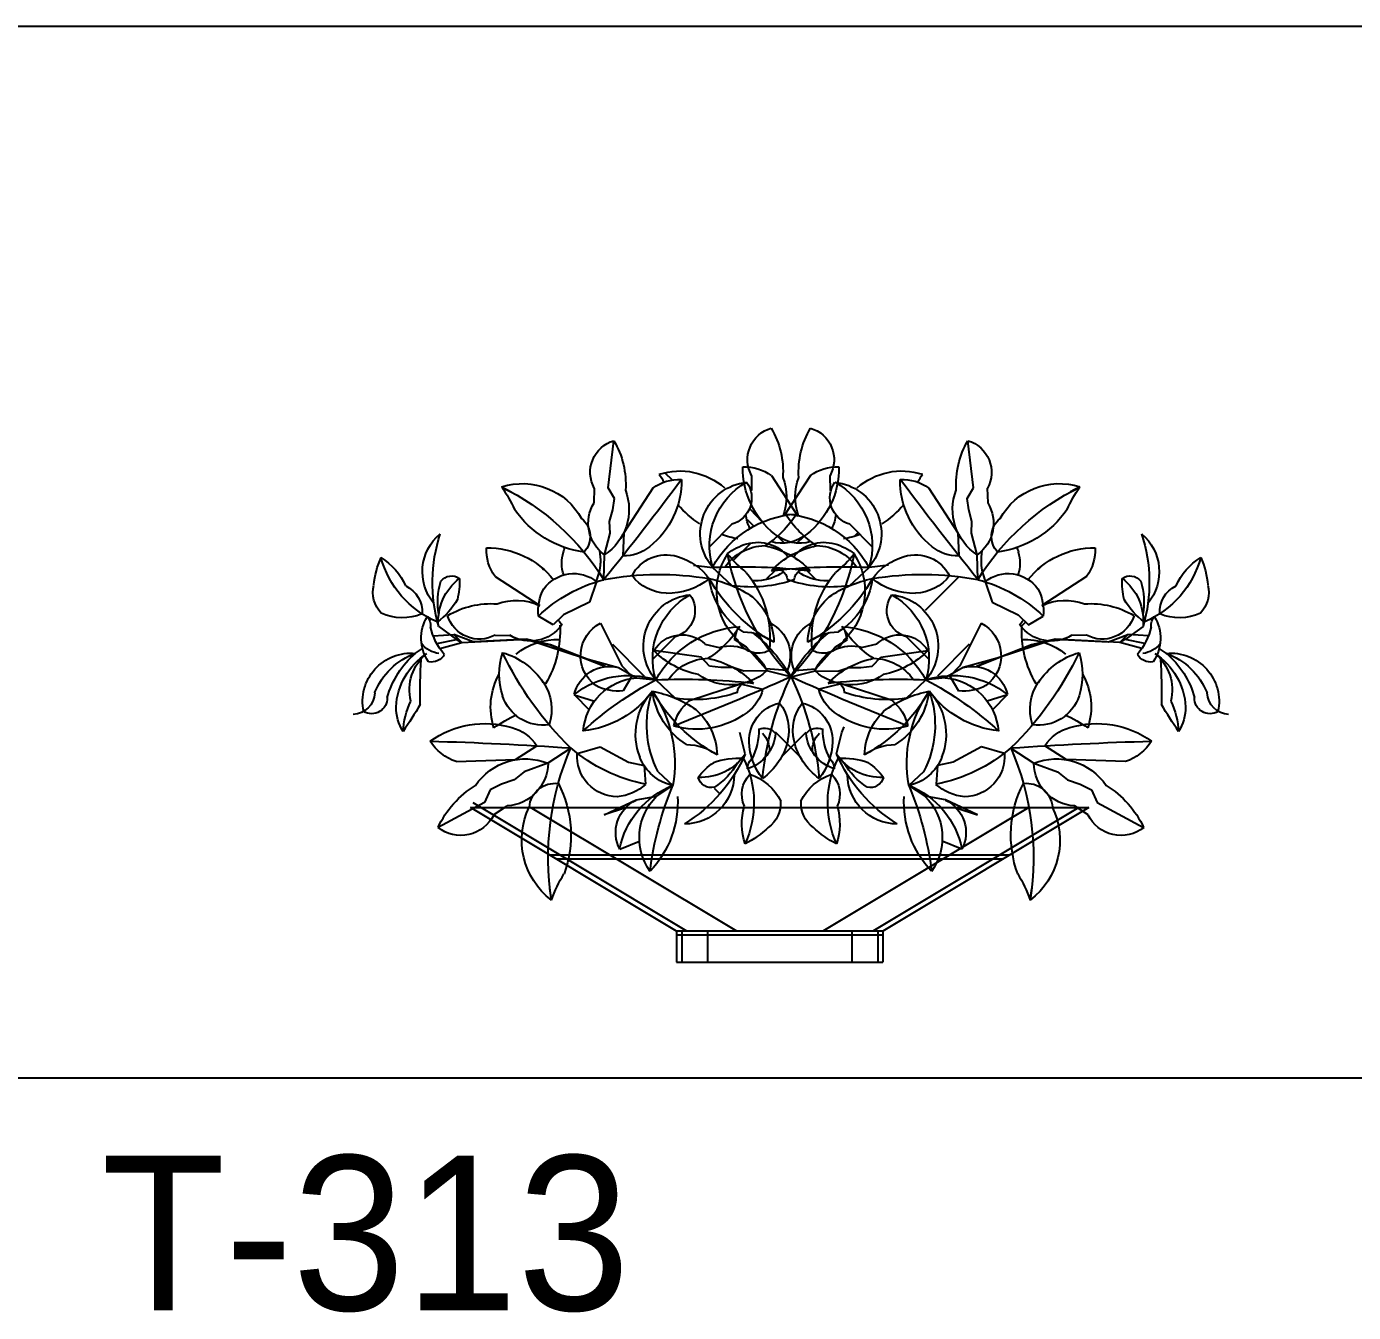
# Model space of a CAD drawing. Header units: millimetres. Extents: x 0 to 25200, y 0 to 17820.
# Drawn here: x 18328 to 19358, y 8992 to 9990 of the extents above; entities that cross this region are included whole.
import ezdxf
from ezdxf.enums import TextEntityAlignment as Align

# ---------------------------------------------------------------- set-up
doc = ezdxf.new("R2010")
doc.units = ezdxf.units.MM
doc.header["$LTSCALE"] = 100
doc.header["$MEASUREMENT"] = 0
for name, color, linetype in [('CO-TREE', 251, 'Continuous'), ('TB-FORM', 7, 'Continuous'), ('TB-TEXT', 4, 'Continuous')]:
    doc.layers.add(name, color=color, linetype=linetype)
doc.styles.add('DH-TEXT', font='')
doc.styles.get('DH-TEXT').set_extended_font_data('HY울릉도L')

# ---------------------------------------------------------------- blocks, each defined once
blk = doc.blocks.new('T-313')
at = {"layer": 'CO-TREE'}
for p, q in [((-133.1, 367.8), (-128.8, 404.4)), ((150.4, 367.8), (146, 404.4)), ((-83.6, 374.1), (-88.6, 379.1)), ((-21.8, 377.4), (-22, 365.9)), ((-6.5, 377.4), (14.1, 345.8)), ((23.8, 377.4), (3.1, 345.8)), ((39, 377.4), (39.2, 365.9)), ((-215.8, 368.6), (-208.5, 364.8)), ((-143.9, 367.6), (-144.2, 356.2)), ((-128.3, 359.6), (-133.1, 367.8)), ((-98.4, 367.7), (-121.1, 332.9)), ((115.6, 367.7), (138.3, 332.9)), ((145.5, 359.6), (150.4, 367.8)), ((161.1, 367.6), (161.4, 356.2)), ((233, 368.6), (225.7, 364.8)), ((-132, 341.8), (-129.6, 350.8)), ((-129.6, 350.8), (-128.3, 359.6)), ((-13.8, 341.9), (-22.8, 351)), ((146.8, 350.8), (145.5, 359.6)), ((149.2, 341.8), (146.8, 350.8)), ((-131.5, 332.8), (-132, 341.8)), ((-25.3, 343.4), (-20.3, 338.4)), ((148.7, 332.8), (149.2, 341.8)), ((-136.1, 315.8), (-131.5, 332.8)), ((-121.1, 332.9), (-121.7, 315.2)), ((-37.1, 339.7), (-54.6, 322.1)), ((3.3, 325.4), (-1.2, 329.9)), ((13.9, 325.4), (18.5, 329.9)), ((54.3, 339.7), (71.8, 322.1)), ((58.1, 330.4), (60.6, 332.9)), ((138.3, 332.9), (138.9, 315.2)), ((153.3, 315.8), (148.7, 332.8)), ((-22.7, 324.8), (-35.8, 311.8)), ((-136.5, 296.7), (-136.1, 315.8)), ((-40.5, 316.4), (-38.7, 308.4)), ((57.7, 316.4), (56, 308.4)), ((153.8, 296.7), (153.3, 315.8)), ((-220.9, 299.2), (-186.1, 276.5)), ((-185, 306.3), (-183, 304.3)), ((-67, 308), (-52.1, 306.2)), ((-36.8, 291.9), (-52.1, 306.2)), ((-3.6, 303.8), (-10.2, 297.2)), ((20.9, 303.8), (27.4, 297.2)), ((54.1, 291.9), (69.3, 306.2)), ((84.3, 308), (69.3, 306.2)), ((202.3, 306.3), (200.3, 304.3)), ((238.1, 299.2), (203.3, 276.5)), ((-142.1, 295.1), (-147.7, 279.3)), ((138.5, 298.2), (112.9, 272.6)), ((159.4, 295.1), (164.9, 279.3)), ((-147.7, 279.3), (-167.8, 269.3)), ((164.9, 279.3), (185, 269.3)), ((-175.9, 261.7), (-187.3, 268.4)), ((-167.8, 269.3), (-175.9, 261.7)), ((185, 269.3), (193.1, 261.7)), ((193.1, 261.7), (204.5, 268.4)), ((-264.7, 260.4), (-250.9, 250.3)), ((-139, 262.9), (-122.5, 229.8)), ((156.3, 262.9), (139.7, 229.8)), ((190.7, 263.6), (188.2, 261.1)), ((282, 260.4), (268.1, 250.3)), ((-268.9, 253.1), (-252.9, 254.1)), ((-266.2, 247.1), (-250.9, 250.3)), ((-263.9, 243.3), (-246.7, 247.9)), ((-238, 248.4), (-252.9, 254.1)), ((-252.9, 254.1), (-246.7, 247.9)), ((-250.9, 250.3), (-246.7, 247.9)), ((-246.7, 247.9), (-196.5, 250.6)), ((-196.5, 250.6), (-238, 248.4)), ((-220.8, 253.7), (-209.4, 253.4)), ((-196.5, 250.6), (-151.6, 235.7)), ((-178, 246.2), (-196.5, 250.6)), ((-196.5, 250.6), (-178, 246.2)), ((-81.2, 252.3), (-98.7, 234.7)), ((-35.2, 250.2), (-33.4, 256.8)), ((-25.8, 244.3), (-35.2, 250.2)), ((43, 244.3), (52.5, 250.2)), ((52.5, 250.2), (50.7, 256.8)), ((98.4, 252.3), (115.9, 234.7)), ((213.8, 250.6), (168.8, 235.7)), ((195.3, 246.2), (213.8, 250.6)), ((213.8, 250.6), (195.3, 246.2)), ((213.8, 250.6), (255.2, 248.4)), ((263.9, 247.9), (213.8, 250.6)), ((238.1, 253.7), (226.6, 253.4)), ((255.2, 248.4), (270.1, 254.1)), ((270.1, 254.1), (263.9, 247.9)), ((268.1, 250.3), (263.9, 247.9)), ((281.1, 243.3), (263.9, 247.9)), ((283.4, 247.1), (268.1, 250.3)), ((286.2, 253.1), (270.1, 254.1)), ((-282.7, 239.5), (-277.3, 243.2)), ((-151.6, 235.7), (-178, 246.2)), ((-178, 246.2), (-135.3, 229.2)), ((-129.8, 246.5), (-105.2, 221.9)), ((-61.1, 236.4), (-97.6, 241.6)), ((-58.2, 246.7), (-47.1, 244)), ((-10.9, 227.5), (-25.8, 244.3)), ((28.1, 227.5), (43, 244.3)), ((75.4, 246.7), (64.3, 244)), ((78.4, 236.4), (114.9, 241.6)), ((147, 246.5), (122.4, 221.9)), ((195.3, 246.2), (152.6, 229.2)), ((168.8, 235.7), (195.3, 246.2)), ((299.9, 239.5), (294.5, 243.2)), ((-151.6, 235.7), (-125.2, 228.6)), ((-135.3, 229.2), (-151.6, 235.7)), ((-125.2, 228.6), (-111.1, 220.6)), ((-122.5, 229.8), (-114.9, 221.7)), ((-54.4, 229.5), (-61.1, 236.4)), ((-45.6, 228.5), (-54.4, 229.5)), ((-36.4, 228.5), (-45.6, 228.5)), ((-27.8, 225.7), (-36.4, 228.5)), ((5.8, 226.2), (-10.9, 227.5)), ((11.5, 226.2), (28.1, 227.5)), ((45, 225.7), (53.6, 228.5)), ((53.6, 228.5), (62.9, 228.5)), ((62.9, 228.5), (71.7, 229.5)), ((71.7, 229.5), (78.4, 236.4)), ((142.4, 228.6), (128.3, 220.6)), ((139.7, 229.8), (132.1, 221.7)), ((168.8, 235.7), (142.4, 228.6)), ((152.6, 229.2), (168.8, 235.7)), ((-183.5, 217.4), (-183, 216.9)), ((-182.5, 216.4), (-182, 215.9)), ((-114.9, 221.7), (-121.6, 210.3)), ((-111.1, 220.6), (-96.1, 218.9)), ((-80.9, 204.5), (-96.1, 218.9)), ((-10.1, 225.8), (-27.8, 225.7)), ((8.5, 221.2), (-10.1, 225.8)), ((8.8, 221.2), (27.4, 225.8)), ((27.4, 225.8), (45, 225.7)), ((98.1, 204.5), (113.4, 218.9)), ((128.3, 220.6), (113.4, 218.9)), ((132.1, 221.7), (138.8, 210.3)), ((199.7, 216.4), (199.3, 215.9)), ((200.8, 217.4), (200.3, 216.9)), ((-159.5, 207.4), (-143.8, 202.4)), ((-158.9, 206.8), (-148.4, 196.3)), ((-70, 202.8), (-30.5, 215.7)), ((-30.5, 215.7), (-13.3, 211.7)), ((47.8, 215.7), (30.5, 211.7)), ((87.2, 202.8), (47.8, 215.7)), ((176.8, 207.4), (161, 202.4)), ((176.1, 206.8), (165.6, 196.3)), ((-26.8, 161.4), (-30.9, 178)), ((15.3, 159.6), (-3.2, 178.2)), ((1.9, 159.6), (20.5, 178.2)), ((44, 161.4), (48.2, 178)), ((48.2, 178), (49.9, 182.5)), ((-205, 157), (-188.6, 167.7)), ((-162.2, 166), (-179.9, 154.2)), ((-157.2, 161.9), (-139.3, 166.9)), ((-139.3, 166.9), (-117.3, 155)), ((156.5, 166.9), (134.6, 155)), ((174.4, 161.9), (156.5, 166.9)), ((179.4, 166), (197.1, 154.2)), ((222.2, 157), (205.8, 167.7)), ((-251.1, 155.5), (-205, 157)), ((-117.3, 155), (-105.2, 152.5)), ((134.6, 155), (122.5, 152.5)), ((268.3, 155.5), (222.2, 157)), ((-198.3, 147.5), (-206.2, 141.4)), ((-179.9, 154.2), (-198.3, 147.5)), ((-105.2, 152.5), (-104.1, 137.9)), ((-94.4, 147.5), (-82.9, 137)), ((111.6, 147.5), (100.2, 137)), ((122.5, 152.5), (121.3, 137.9)), ((197.1, 154.2), (215.5, 147.5)), ((215.5, 147.5), (223.4, 141.4)), ((-215.9, 137.9), (-224.7, 133.5)), ((-206.2, 141.4), (-215.9, 137.9)), ((-104.1, 137.9), (-104.1, 137.9)), ((-95.5, 128.7), (-82.9, 137)), ((-51, 135), (-46.9, 131)), ((112.8, 128.7), (100.2, 137)), ((121.3, 137.9), (121.3, 137.9)), ((223.4, 141.4), (233.1, 137.9)), ((233.1, 137.9), (241.9, 133.5)), ((-229.1, 123.8), (-265.2, 104.4)), ((-224.7, 133.5), (-229.1, 123.8)), ((-136.2, 114.2), (-111.4, 125.7)), ((-111.4, 125.7), (-95.5, 128.7)), ((128.6, 125.7), (112.8, 128.7)), ((153.4, 114.2), (128.6, 125.7)), ((241.9, 133.5), (246.3, 123.8)), ((246.3, 123.8), (282.4, 104.4)), ((-80, 24), (-240, 120)), ((-240, 120), (240, 120)), ((-72.2, 24), (-237.9, 123.4)), ((-222.1, 114.1), (-211.5, 121.1)), ((-33.4, 24), (-193.4, 120)), ((-119.6, 119.7), (-136.2, 114.2)), ((193.4, 120), (33.4, 24)), ((232.2, 120), (72.2, 24)), ((240, 120), (80, 24)), ((136.9, 119.7), (153.4, 114.2)), ((239.3, 114.1), (228.7, 121.1)), ((-124.1, 87.5), (-108.9, 93.8)), ((141.4, 87.5), (126.1, 93.8)), ((-178.7, 83.2), (178.7, 83.2)), ((-173.3, 80), (173.3, 80)), ((-177.2, 48), (-178.4, 57.1)), ((194.4, 48), (195.6, 57.1)), ((-80, 24), (-80, 0)), ((80, 24), (-80, 24)), ((80, 20.8), (-80, 20.8)), ((-76, 24), (-76, 0)), ((-56, 24), (-56, 0)), ((56, 24), (56, 0)), ((76, 24), (76, 0)), ((80, 24), (80, 0)), ((-80, 0), (80, 0))]:
    blk.add_line(p, q, dxfattribs=at)
at = {"layer": 'CO-TREE', "extrusion": (0, 0, -1)}
for centre, major_axis, start_param, end_param in [((0.6, 389.7), (-18.1, 18.1), 4.994836, 6.78081), ((-64.2, 380.4), (47.2, 47.2), 0.254923, 0.852646), ((81.4, 380.4), (-47.2, 47.2), 5.43054, 6.028263), ((16.6, 389.7), (18.1, 18.1), -0.497625, 1.28835), ((-121.5, 379.9), (18.1, 18.1), 3.424039, 5.210014), ((-186.3, 370.7), (-47.2, 47.2), 1.825719, 2.423442), ((203.6, 370.7), (47.2, 47.2), 3.859743, 4.457466), ((138.8, 379.9), (-18.1, 18.1), 1.073172, 2.859146), ((-77.5, 328.5), (37.1, 37.1), -1.097828, -0.064333), ((36.8, 383.4), (46.3, 46.3), 3.023434, 3.939103), ((-27.2, 349.4), (-24.6, 24.6), 0.742236, 1.420323), ((-19.5, 383.4), (-46.3, 46.3), 2.344082, 3.259751), ((44.4, 349.4), (24.6, 24.6), -1.420323, -0.742236), ((94.7, 328.5), (-37.1, 37.1), 0.064333, 1.097828), ((-199.7, 318.7), (-37.1, 37.1), 0.472969, 1.852091), ((-1942.9, 1758.6), (2323.5, 40.2), 0.655329, 0.69767), ((-141.7, 373.6), (46.3, 46.3), 0.773286, 1.688955), ((-77.8, 339.7), (24.6, 24.6), -1.420323, -0.742236), ((-174.4, 321.1), (70, 70), 0.169367, 0.24185), ((-21.6, 332.3), (-40.1, 0), -0.708896, 1.469076), ((1.9, 323), (39.9, 39.9), 3.626201, 4.988795), ((-43, 360), (15, 15), 0.1701, 2.076453), ((-36.8, 360.8), (29.7, 29.7), 0.417361, 1.141864), ((54, 360.8), (29.7, 29.7), 3.570525, 4.295028), ((60.2, 360), (-15, 15), 4.206732, 6.113086), ((38.8, 332.3), (40.1, 0), -1.469289, 0.708683), ((15.4, 323), (-39.9, 39.9), 1.29439, 2.656985), ((158.9, 373.6), (-46.3, 46.3), 4.59423, 5.5099), ((95, 339.7), (24.6, 24.6), -0.82856, -0.150474), ((1960.2, 1758.6), (2323.8, 9.7), 2.465365, 2.507706), ((191.7, 321.1), (70, 70), 4.470539, 4.543022), ((216.9, 318.7), (37.1, 37.1), 4.431094, 5.810217), ((-301.5, 194.5), (194, 0), -1.113018, -0.554129), ((-296.6, 311.4), (-70, 70), 1.740163, 1.944576), ((-159, 351.1), (29.7, 29.7), 0.417361, 1.78069), ((176.2, 351.1), (-29.7, 29.7), 4.502496, 5.865825), ((318.7, 194.5), (194, 0.1), 3.696415, 4.255305), ((313.8, 311.4), (-70, 70), 5.909406, 6.113819), ((-141, 396.5), (56, 56), 2.493657, 3.315427), ((-118.3, 340.4), (-21.4, 21.4), 4.553459, 6.047739), ((-18.8, 406.3), (-56, 56), 4.503857, 4.790423), ((36, 406.3), (56, 56), 1.492763, 1.779328), ((135.6, 340.4), (-21.4, 21.4), 1.806243, 3.300522), ((158.2, 396.5), (56, 56), 1.396962, 2.218732), ((-165.1, 330.1), (12.7, 12.7), -0.102119, 1.525034), ((17.7, 268.3), (79.4, 0), 3.639355, 4.65394), ((3.8, 350.1), (-21.4, 21.4), 5.034594, 5.393444), ((-55.4, 391.5), (57.5, 57.5), 1.354899, 1.786694), ((72.7, 391.5), (-57.5, 57.5), 4.496492, 4.928286), ((-0.5, 268.3), (-79.4, 0), 1.629327, 2.643912), ((13.4, 350.1), (-21.4, 21.4), 2.460537, 2.819387), ((182.3, 330.1), (-12.7, 12.7), 4.758152, 6.385305), ((-238.7, 302.7), (-27.3, 27.3), 4.812396, 6.369007), ((-149.2, 294.3), (85.1, 85.1), 3.641158, 4.246714), ((-18.8, 406.3), (56, 56), 2.528877, 2.695696), ((1.5, 355.5), (21.6, 21.6), 1.663543, 2.636599), ((15.7, 355.5), (-21.6, 21.6), 3.646586, 4.619642), ((36, 406.3), (-56, 56), 3.587489, 3.754308), ((255.9, 302.7), (-27.3, 27.3), 1.484975, 3.041585), ((166.5, 294.3), (-85.1, 85.1), 2.036471, 2.642027), ((-192.9, 319.8), (24.6, 24.6), 3.292057, 3.970146), ((-226.9, 255.9), (46.3, 46.3), -0.797515, 0.118159), ((-121.6, 304.2), (34.2, 34.2), 4.221286, 4.294993), ((-120.7, 345.7), (21.6, 21.6), 1.663543, 2.388256), ((-10.3, 283.5), (-28, 28), 6.122123, 7.035997), ((-11.5, 278.2), (-34.2, 34.2), 0.136712, 0.491101), ((-16.9, 295.8), (21.1, 21.1), -1.079469, 0.122644), ((-24.5, 257.7), (47.1, 47.1), -0.58938, 0.024278), ((41.8, 257.7), (-47.1, 47.1), 6.258908, 6.872566), ((34.1, 295.8), (-21.1, 21.1), 6.160541, 7.362654), ((27.5, 283.5), (28, 28), -0.752812, 0.161062), ((28.7, 278.2), (34.2, 34.2), -0.491101, -0.136712), ((137.9, 345.7), (-21.6, 21.6), 3.894929, 4.619642), ((138.9, 304.2), (-34.2, 34.2), 1.988192, 2.061899), ((244.1, 255.9), (46.3, 46.3), 4.59423, 5.509904), ((210.1, 319.8), (24.6, 24.6), 0.742243, 1.420331), ((-243.7, 285.3), (50.7, 50.7), 4.027763, 4.337508), ((-335.1, 272.3), (-34.5, 34.5), 1.336399, 1.946129), ((-235.7, 334.1), (-54.1, 54.1), 4.333687, 5.231118), ((-139.3, 309.5), (-21.1, 21.1), 5.185234, 5.791854), ((-174, 310.5), (-24.5, 24.5), 2.384434, 2.807781), ((-189.7, 311), (-35.7, 35.7), 2.194664, 2.38508), ((-88.1, 286.1), (-21.1, 21.1), 5.971204, 7.362654), ((-93.4, 268.4), (-34.2, 34.2), 1.079696, 1.712831), ((3.5, 287.9), (37.1, 37.1), 3.122097, 4.501222), ((35.7, 379.7), (-70, 70), 4.600409, 4.804822), ((149.8, 354.2), (-194, 0.1), -0.755108, -0.196219), ((-132.6, 354.2), (194, 0), 0.195867, 0.754756), ((-18.4, 379.7), (70, 70), 1.478364, 1.682777), ((13.7, 287.9), (-37.1, 37.1), 1.781964, 3.161088), ((110.6, 268.4), (-34.2, 34.2), 6.14115, 6.774286), ((105.3, 286.1), (-21.1, 21.1), 0.491328, 1.882777), ((207, 311), (35.7, 35.7), 3.898106, 4.088521), ((191.2, 310.5), (24.5, 24.5), 3.475404, 3.898751), ((156.5, 309.5), (21.1, 21.1), 0.491331, 1.097952), ((252.9, 334.1), (54.1, 54.1), 1.052067, 1.949498), ((352.3, 272.3), (-34.5, 34.5), 5.907852, 6.517583), ((261, 285.3), (50.7, 50.7), 0.374881, 0.684626), ((-254.6, 289), (-7.49, 7.49), 6.148921, 7.690462), ((-160, 273.1), (20, 20), 4.548468, 6.180787), ((-93.5, 68.9), (231.8, 0), 4.525667, 4.880417), ((-87.1, 320.8), (24.5, 24.5), 2.384434, 3.274796), ((-30.9, -174.7), (-481.4, 0), 1.526779, 1.684349), ((-86.8, 251.4), (56, 56), 0.087959, 0.909739), ((-17.9, 330.5), (24.5, 24.5), 1.712465, 2.327955), ((48.2, -174.7), (481.4, 0), 4.598835, 4.756405), ((-2.3, 296.5), (5.81, 5.81), -1.309276, 0.776771), ((19.5, 296.5), (5.81, 5.81), 3.935618, 6.021665), ((35.1, 330.5), (-24.5, 24.5), 3.95523, 4.570721), ((104, 251.4), (56, 56), 3.80265, 4.62443), ((110.7, 68.9), (-231.8, 0), 1.402728, 1.757478), ((104.3, 320.8), (-24.5, 24.5), 3.008389, 3.898751), ((177.3, 273.1), (-20, 20), 0.102398, 1.734718), ((271.8, 289), (7.49, 7.49), -1.407276, 0.134265), ((-292.6, 286.8), (-16.4, 16.4), 4.728114, 5.746256), ((-299.9, 271.6), (-15.8, 15.8), 1.231766, 2.42599), ((-223, 264.3), (-29.7, 29.7), 5.404632, 6.41645), ((-210.3, 279.3), (-39, 39), 5.320776, 5.794573), ((-300.9, 294.8), (37.1, 37.1), 0.732707, 1.04629), ((-151.7, 272.3), (-25.3, 25.3), 5.38747, 6.000822), ((-108.5, 186.7), (80.2, 80.2), -1.552922, -1.03483), ((-86.6, 336.5), (-35.7, 35.7), 3.242647, 3.955876), ((57.7, 361.7), (-91.6, 91.6), 4.428372, 4.978709), ((-72, 209.6), (-63.3, 63.3), 0.979583, 1.388252), ((2.3, 304.7), (-40.6, 40.6), 4.488463, 5.370896), ((-22.3, 393.2), (72.3, 72.3), 2.021563, 2.49884), ((-18.3, 346.2), (35.7, 35.7), 2.327327, 2.403894), ((39.5, 393.2), (-72.3, 72.3), 3.784345, 4.261623), ((-40.5, 361.7), (-91.6, 91.6), 2.875273, 3.42561), ((35.6, 346.2), (-35.7, 35.7), 3.879291, 3.955859), ((89.2, 209.6), (63.3, 63.3), -1.388252, -0.979583), ((14.9, 304.7), (-40.6, 40.6), 2.483085, 3.365518), ((103.8, 336.5), (-35.7, 35.7), 3.898106, 4.611334), ((125.7, 186.7), (-80.2, 80.2), 1.03483, 1.552922), ((168.9, 272.3), (-25.3, 25.3), 1.853159, 2.466512), ((318.1, 294.8), (-37.1, 37.1), 5.236895, 5.550479), ((240.2, 264.3), (29.7, 29.7), -0.133265, 0.878553), ((227.5, 279.3), (-39, 39), 2.059408, 2.533206), ((317.2, 271.6), (15.8, 15.8), 3.857195, 5.051419), ((309.8, 286.8), (16.4, 16.4), 0.53693, 1.555071), ((-297.4, 308), (38.4, 38.4), 1.300619, 1.738872), ((-223.9, 211.3), (47.2, 47.2), -1.315865, -0.718151), ((-204.3, 238.6), (-29.7, 29.7), 0.417359, 1.232534), ((-65.7, 245), (-40.1, 0), -0.708682, 1.46929), ((-42.2, 235.6), (39.9, 39.9), 3.626201, 4.988795), ((-87, 272.7), (15, 15), 0.1701, 2.076453), ((-53.1, 246.6), (34.4, 34.4), -0.070808, 0.754698), ((70.3, 246.6), (34.4, 34.4), 3.957691, 4.783197), ((104.3, 272.7), (-15, 15), 4.206732, 6.113086), ((82.9, 245), (40.1, 0), -1.46934, 0.708632), ((59.4, 235.6), (-39.9, 39.9), 1.29439, 2.656985), ((221.5, 238.6), (-29.7, 29.7), 0.338262, 1.153437), ((241.1, 211.3), (-47.2, 47.2), 0.718151, 1.315865), ((314.6, 308), (-38.4, 38.4), 4.544314, 4.982566), ((-292.9, 307.8), (-28.8, 28.8), 3.54417, 4.342362), ((-246.5, 251.2), (22.5, 22.5), 3.312757, 4.486074), ((-283.4, 260.8), (8.73, 8.73), 0.144618, 0.837706), ((-233.2, 276.1), (-18.1, 18.1), 3.424039, 5.210017), ((250.4, 276.1), (18.1, 18.1), 1.073168, 2.859146), ((300.6, 260.8), (-8.73, 8.73), 5.44548, 6.138567), ((263.7, 251.2), (-22.5, 22.5), 1.797111, 2.970428), ((310.1, 307.8), (-28.8, 28.8), 3.51162, 4.309811), ((-222.4, 271.1), (-35.3, 35.3), 4.791801, 5.276479), ((-193.6, 279.3), (21.4, 21.4), 1.411867, 2.906148), ((-249.7, 256.6), (56, 56), 0.725132, 1.325473), ((-204.3, 238.6), (-29.7, 29.7), 1.674975, 1.78069), ((-126.3, 237.6), (-20, 20), 4.548468, 6.602802), ((-26.3, 180.9), (-79.4, 0), 0.497387, 1.511973), ((-99.5, 304.1), (57.5, 57.5), 1.354899, 1.786694), ((-20.1, 237.8), (-20, 20), 1.249446, 2.777395), ((37.3, 237.8), (20, 20), 3.505791, 5.033739), ((116.7, 304.1), (-57.5, 57.5), 4.496492, 4.928286), ((43.6, 180.9), (79.4, 0), -1.511969, -0.497383), ((143.5, 237.6), (20, 20), -0.319617, 1.734718), ((221.5, 238.6), (-29.7, 29.7), 6.073292, 6.179007), ((210.8, 279.3), (21.4, 21.4), 1.806241, 3.300522), ((267, 256.6), (56, 56), 3.386916, 3.987257), ((239.6, 271.1), (35.3, 35.3), 1.006706, 1.491384), ((-262.3, 259.1), (-14, 14), 4.037191, 4.850532), ((-171.9, 197.9), (37.1, 37.1), -1.457198, -0.762499), ((-75.8, 228.3), (18.1, 18.1), 4.47656, 6.262538), ((-38.4, 215), (21.4, 21.4), -1.073552, 0.420724), ((-16.5, 257.5), (-12.7, 12.7), 3.449155, 5.076308), ((-28, 217.3), (27.4, 27.4), -0.792664, -0.134635), ((-90.2, 165.7), (-80.2, 80.2), 1.439164, 1.84497), ((107.4, 165.7), (80.2, 80.2), 4.438215, 4.844022), ((45.2, 217.3), (-27.4, 27.4), 0.134635, 0.792664), ((33.7, 257.5), (-12.7, 12.7), 2.777674, 4.404827), ((55.7, 215), (-21.4, 21.4), 5.862461, 7.356737), ((93.1, 228.3), (-18.1, 18.1), 0.020647, 1.806625), ((189.2, 197.9), (37.1, 37.1), -0.808297, -0.113598), ((279.6, 259.1), (14, 14), 1.432654, 2.245994), ((-286.4, 202.3), (26.4, 26.4), 3.715195, 5.597288), ((-264, 188.6), (38.4, 38.4), 4.306994, 5.14595), ((-237.4, 186.3), (49.4, 49.4), 4.200679, 4.793383), ((-244.6, 194.9), (37.7, 37.7), 3.98574, 4.916476), ((-251.2, 211.2), (25.6, 25.6), 3.680166, 4.823268), ((-270.5, 244.3), (8.22, 8.22), 1.289554, 2.527795), ((-163.9, 223.3), (38, 38), 3.610423, 4.24356), ((17.7, 350.4), (257.6, 0.2), 2.344693, 2.699448), ((-230.3, 186.1), (-39.6, 39.6), 1.060986, 1.774197), ((-50.1, 288.5), (-47.2, 47.2), 4.121543, 4.719266), ((67.4, 288.5), (47.2, 47.2), 1.56392, 2.161643), ((-0.5, 350.4), (-257.6, 0.2), 3.583521, 3.938277), ((247.5, 186.1), (39.6, 39.6), 4.508988, 5.2222), ((181.2, 223.3), (-38, 38), 2.039625, 2.672762), ((287.8, 244.3), (-8.22, 8.22), 3.75539, 4.993631), ((261.8, 194.9), (-37.7, 37.7), 1.36671, 2.297445), ((268.4, 211.2), (25.6, 25.6), -0.110879, 1.032223), ((303.6, 202.3), (-26.4, 26.4), 0.685897, 2.56799), ((254.7, 186.3), (-49.4, 49.4), 1.489803, 2.082506), ((281.2, 188.6), (-38.4, 38.4), 1.137236, 1.976191), ((281.9, 205.6), (396.7, 396.7), 3.916582, 3.979061), ((-132.1, 201.4), (19.8, 19.8), 4.144717, 5.747544), ((-54.3, 196.1), (28, 28), 4.551327, 5.465201), ((-68.6, 170.3), (47.1, 47.1), -0.58938, 0.024278), ((85.8, 170.3), (-47.1, 47.1), 6.258908, 6.872566), ((71.6, 196.1), (28, 28), -0.752812, 0.161062), ((149.4, 201.4), (-19.8, 19.8), 0.535642, 2.138468), ((-264.7, 205.6), (-396.7, 396.7), 2.304124, 2.366604), ((-171.9, 197.9), (-37.1, 37.1), 5.185356, 6.008163), ((-215.7, 195.7), (-27.3, 27.3), 1.773569, 2.663931), ((-117.3, 155), (-47.6, 47.6), 0.107364, 1.106172), ((-107.4, 175.5), (32, 32), 4.008944, 5.415835), ((22.9, -10.3), (-182.6, 182.6), 0.038779, 0.306377), ((-75, -262), (-481.4, 0), 1.526779, 1.68435), ((-936.1, 2344.4), (-2323.8, 21.1), 4.284716, 4.327058), ((-38.3, 257), (29.7, 29.7), 1.622702, 2.986031), ((-24.5, 209.1), (5.81, 5.81), 3.935618, 6.021665), ((217.4, 120.7), (231.8, 0.1), 3.235798, 3.590554), ((-200.1, 120.7), (-231.8, 0), 2.692921, 3.047677), ((953.3, 2344.4), (2323.8, 15.4), 1.953645, 1.995987), ((55.5, 257), (-29.7, 29.7), 3.297154, 4.660483), ((92.2, -262), (-340.4, 340.4), 0.671742, 0.829313), ((41.8, 209.1), (-5.81, 5.81), 0.26152, 2.347567), ((134.6, 155), (47.6, 47.6), -1.106172, -0.107364), ((-5.6, -10.3), (182.6, 182.6), -0.306377, -0.038779), ((124.6, 175.5), (32, 32), -0.703446, 0.703444), ((232.9, 195.7), (-27.3, 27.3), 5.190051, 6.080413), ((189.2, 197.9), (37.1, 37.1), 0.275022, 1.09783), ((-332, 209.7), (12.5, 12.5), 0.838735, 2.302857), ((-183.5, 216.9), (-23.5, 23.5), 3.789546, 5.180992), ((-161.2, 256.7), (-55.1, 55.1), 2.997498, 3.814661), ((-125.5, 245.9), (25.3, 25.3), 2.245872, 2.859233), ((-63.2, 176.9), (34.4, 34.4), 3.551099, 4.677735), ((-23.6, 183.9), (-56.3, 56.3), 5.022586, 5.832372), ((13.6, 274.3), (-91.6, 91.6), 4.428372, 4.978709), ((-179.9, 154.2), (98.5, 0), -0.60308, 0.176035), ((-116, 122.3), (63.3, 63.3), -0.591213, -0.182544), ((-41.8, 217.3), (40.6, 40.6), 2.917667, 3.8001), ((-66.3, 305.8), (72.3, 72.3), 2.021563, 2.49884), ((-43, 218.6), (21.6, 21.6), 1.015136, 1.739849), ((60.2, 218.6), (-21.6, 21.6), 4.543336, 5.268049), ((83.6, 305.8), (-72.3, 72.3), 3.784345, 4.261623), ((3.6, 274.3), (91.6, 91.6), 1.304477, 1.854814), ((133.3, 122.3), (-63.3, 63.3), 0.182544, 0.591213), ((59, 217.3), (40.6, 40.6), 0.912289, 1.794722), ((197.1, 154.2), (98.5, 0), 2.965684, 3.744799), ((40.9, 183.9), (56.3, 56.3), 0.450813, 1.260599), ((80.4, 176.9), (-34.4, 34.4), 1.60545, 2.732086), ((178.5, 256.7), (-55.1, 55.1), 4.03932, 4.856483), ((142.8, 245.9), (-25.3, 25.3), 3.423952, 4.037313), ((200.7, 216.9), (23.5, 23.5), 1.102193, 2.493639), ((349.3, 209.7), (-12.5, 12.5), 3.980328, 5.44445), ((-316.6, 204.6), (8.45, 8.45), 0.739601, 2.911506), ((-260.9, 198.1), (-26.1, 26.1), 4.94649, 5.496016), ((-232.4, 176.1), (42.4, 42.4), 3.971177, 4.379159), ((-596.9, 385.8), (-260.4, 260.4), 2.885797, 2.953254), ((-48.3, 175.6), (-24.6, 24.6), 5.716425, 6.39452), ((-97.2, 159.3), (-34.4, 34.4), 1.499988, 2.325494), ((6.1, 171.7), (21.1, 21.1), 3.89472, 5.286166), ((-27.6, 179.7), (24.5, 24.5), 0.128601, 1.018958), ((44.9, 179.7), (-24.5, 24.5), 5.264227, 6.154584), ((11.1, 171.7), (-21.1, 21.1), 0.997019, 2.388466), ((114.4, 159.3), (34.4, 34.4), 3.957691, 4.783197), ((65.5, 175.6), (-24.6, 24.6), 1.459462, 2.137557), ((614.1, 385.8), (-260.4, 260.4), 4.900727, 4.968184), ((249.6, 176.1), (-42.4, 42.4), 1.904027, 2.312008), ((278.1, 198.1), (26.1, 26.1), 0.78717, 1.336695), ((333.8, 204.6), (-8.45, 8.45), 3.371679, 5.543585), ((-228.9, 112.3), (51.4, 51.4), -1.408381, -0.492706), ((-164.6, 101), (70, 70), -1.40143, -1.197017), ((-64.5, 246.1), (-46.3, 46.3), 3.285233, 4.200903), ((81.8, 246.1), (46.3, 46.3), 2.082283, 2.997952), ((181.8, 101), (70, 70), -0.37378, -0.169367), ((246.2, 112.3), (-51.4, 51.4), 0.492706, 1.408381), ((-216.9, 149.2), (24, 24), -0.518118, 0.206595), ((-34.9, 180.1), (22.5, 22.5), 0.869296, 2.042611), ((-66.1, 180.4), (-35.3, 35.3), 2.348341, 2.833018), ((-12.1, 169.9), (-8.22, 8.22), 0.416895, 1.655131), ((-27.8, 163.9), (-14, 14), 1.59373, 2.407071), ((29.3, 169.9), (8.22, 8.22), 4.628055, 5.866291), ((52.2, 180.1), (-22.5, 22.5), 4.240574, 5.413889), ((45.1, 163.9), (-14, 14), 5.446911, 6.260252), ((83.4, 180.4), (-35.3, 35.3), 5.020963, 5.505641), ((234.1, 149.2), (-24, 24), 6.076591, 6.801304), ((-238.8, 192.1), (-27.3, 27.3), 4.251989, 4.930084), ((-341.5, -2409.8), (-2582.1, 4.5), 1.596209, 1.638551), ((35.9, 81), (-215.6, 0), -0.15327, 0.405625), ((-80, 261.6), (89.1, 89.1), 2.5486, 3.066701), ((-72.1, 129.9), (27.4, 27.4), -0.792664, -0.134635), ((24.6, 172.3), (-34.2, 34.2), 4.832153, 5.465289), ((-42.9, 183.3), (35.7, 35.7), 1.018312, 1.731541), ((60.2, 183.3), (35.7, 35.7), 2.980848, 3.694077), ((-7.4, 172.3), (34.2, 34.2), 0.817896, 1.451032), ((89.3, 129.9), (-27.4, 27.4), 0.134635, 0.792664), ((97.2, 261.6), (-89.1, 89.1), 3.216485, 3.734586), ((358.8, -2409.8), (2582.1, 1.4), 4.643431, 4.685773), ((-18.7, 81), (215.6, 0), -0.405571, 0.153323), ((256, 192.1), (27.3, 27.3), 1.353101, 2.031197), ((-197.4, 110.9), (33, 33), 4.518883, 5.882213), ((-125.7, 159.7), (-22.3, 22.3), 3.937602, 5.569922), ((-75.6, 171.4), (24.9, 24.9), 2.567659, 3.567645), ((-137.1, 209.6), (-85.1, 85.1), 2.768494, 3.374053), ((-61.3, 185.2), (29.7, 29.7), 1.390382, 2.402184), ((-21.3, 111.7), (37.1, 37.1), 4.572438, 4.886007), ((-32.5, 103.9), (-38.4, 38.4), 0.427949, 0.866207), ((-96.5, 123.6), (54.1, 54.1), 0.31943, 1.216861), ((-12.8, 149.1), (8.73, 8.73), 3.984348, 4.677427), ((113.7, 123.6), (-54.1, 54.1), 5.066324, 5.963755), ((30, 149.1), (-8.73, 8.73), 1.605759, 2.298838), ((154.4, 209.6), (85.1, 85.1), 2.909132, 3.514692), ((78.5, 185.2), (-29.7, 29.7), 3.881001, 4.892804), ((49.7, 103.9), (38.4, 38.4), -0.866207, -0.427949), ((38.5, 111.7), (-37.1, 37.1), 1.397178, 1.710747), ((92.8, 171.4), (-24.9, 24.9), 2.71554, 3.715527), ((143, 159.7), (22.3, 22.3), 0.713264, 2.345583), ((214.6, 110.9), (-33, 33), 0.400972, 1.764303), ((-213.5, 154.7), (23.8, 23.8), 0.801001, 2.295282), ((-73.9, 145.7), (27.3, 27.3), 0.798139, 2.354746), ((-80.7, 181.9), (39, 39), 1.306519, 1.780323), ((-7.1, 130.1), (-15.8, 15.8), 5.07149, 6.265716), ((-35.8, 106.9), (28.8, 28.8), -0.470087, 0.328104), ((53, 106.9), (-28.8, 28.8), 5.955081, 6.753272), ((24.3, 130.1), (15.8, 15.8), 0.017469, 1.211695), ((97.9, 181.9), (-39, 39), 4.502862, 4.976667), ((91.2, 145.7), (-27.3, 27.3), 3.928439, 5.485046), ((230.8, 154.7), (23.8, 23.8), 2.417106, 3.911388), ((-197.8, 73.5), (-52.4, 52.4), 5.927252, 6.524959), ((-174.4, 118.7), (14.1, 14.1), 3.999412, 5.626558), ((-250.2, 98.4), (62.3, 62.3), 0.311995, 1.133766), ((-130.4, 167.8), (-28.2, 28.2), 3.205803, 3.819164), ((-58.2, 74.5), (-47.6, 47.6), 5.692418, 6.691224), ((155.5, 37.9), (182.6, 182.6), 4.053037, 4.320634), ((-53, 145.9), (7.49, 7.49), 2.13466, 3.676204), ((70.2, 145.9), (-7.49, 7.49), 2.606981, 4.148525), ((75.4, 74.5), (47.6, 47.6), -0.408039, 0.590768), ((-138.3, 37.9), (-182.6, 182.6), 1.962551, 2.230149), ((147.6, 167.8), (28.2, 28.2), 2.464021, 3.077382), ((267.5, 98.4), (-62.3, 62.3), 5.149419, 5.97119), ((191.7, 118.7), (-14.1, 14.1), 0.656628, 2.283774), ((215, 73.5), (-52.4, 52.4), 1.329023, 1.92673), ((-99.3, 100.4), (-19.8, 19.8), 5.017385, 6.620212), ((-63.7, 96.5), (32, 32), 3.31082, 4.717704), ((-157.1, 124.1), (-55.1, 55.1), 2.299367, 3.11653), ((-22.5, 123.2), (-16.4, 16.4), 2.284653, 3.302791), ((39.7, 123.2), (16.4, 16.4), 2.980394, 3.998532), ((174.3, 124.1), (-55.1, 55.1), 4.737452, 5.554615), ((80.9, 96.5), (-32, 32), 1.565482, 2.972366), ((116.5, 100.4), (19.8, 19.8), -0.337027, 1.2658), ((-247.5, 126.6), (-20.1, 20.1), 2.813174, 4.599152), ((-142, 94.5), (-58.3, 0), -0.923327, 0.455806), ((19.4, 107), (34.5, 34.5), 3.605327, 4.215063), ((-2.2, 107), (-34.5, 34.5), 2.068123, 2.677859), ((159.2, 94.5), (58.3, 0), -0.455618, 0.923515), ((264.8, 126.6), (-20.1, 20.1), 3.25483, 5.040808), ((-58.9, 155.8), (50.7, 50.7), 1.584305, 1.894049), ((76.1, 155.8), (-50.7, 50.7), 4.389137, 4.69888), ((-73.6, 11), (-77.8, 77.8), 5.841687, 6.0461), ((90.8, 11), (-77.8, 77.8), 1.807882, 2.012295)]:
    blk.add_ellipse(centre, major_axis=major_axis, ratio=1, start_param=start_param, end_param=end_param, dxfattribs=at)

msp = doc.modelspace()

# ---------------------------------------------------------------- linework, layer by layer
at = {"layer": 'TB-FORM', "color": 251}
for p, q in [((24600, 9990), (13200, 9990)), ((24600, 9174), (13200, 9174))]:
    msp.add_line(p, q, dxfattribs=at)

# ---------------------------------------------------------------- block references
at = {"layer": 'CO-TREE'}
msp.add_blockref('T-313', (18913, 9264.2), dxfattribs=at)

# ---------------------------------------------------------------- texts
at = {"layer": 'TB-TEXT', "style": 'DH-TEXT'}
msp.add_text('T-313', height=120, dxfattribs=at).set_placement((18386.7, 9054), align=Align.MIDDLE_LEFT)

doc.saveas('drawing.dxf')
